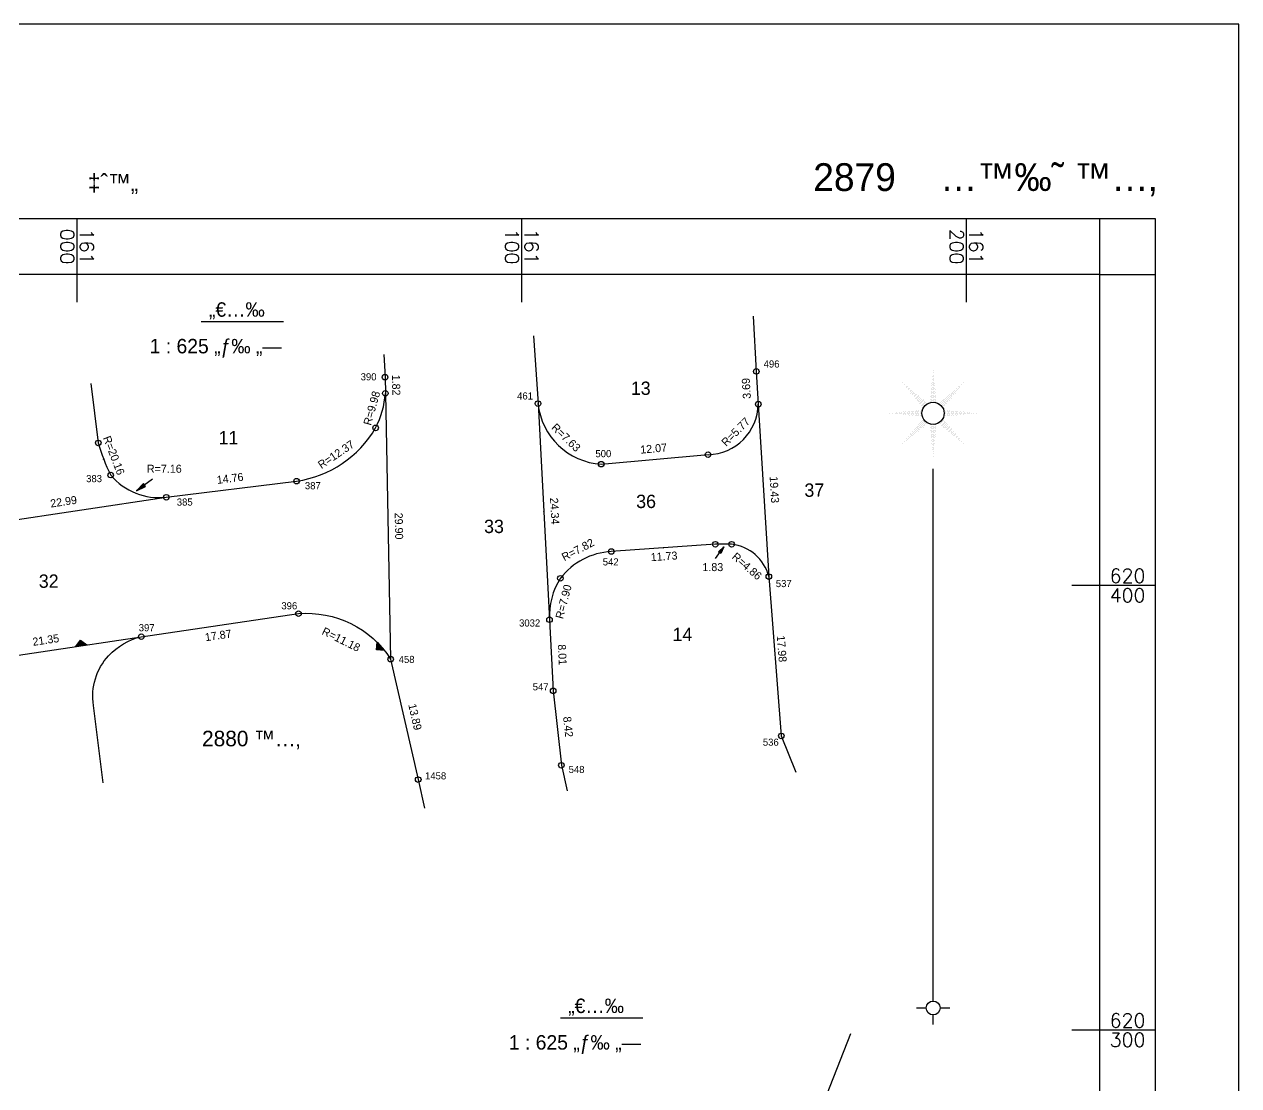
# Model space of a CAD drawing. Extents: x 160399 to 161261, y 619798 to 620526.
# Drawn here: x 160988.1 to 161261.2, y 620287.5 to 620526.2 of the extents above; entities that cross this region are included whole.
import ezdxf
from ezdxf.enums import TextEntityAlignment as Align

# ---------------------------------------------------------------- set-up
doc = ezdxf.new("R2010")
doc.units = 0
doc.header["$LTSCALE"] = 0.375
doc.header["$MEASUREMENT"] = 0
doc.layers.get('0').update_dxf_attribs({"linetype": 'CONTINUOUS'})
for name, color, linetype in [('DRWP002', 2, 'CONTINUOUS'), ('DRWP007', 7, 'CONTINUOUS'), ('DRWS006', 2, 'CONTINUOUS'), ('DRWS010', 2, 'CONTINUOUS'), ('DRWS012', 2, 'CONTINUOUS'), ('DRWT003', 2, 'CONTINUOUS'), ('DRWT004', 2, 'CONTINUOUS'), ('PCLP001', 7, 'CONTINUOUS'), ('PCLP004', 7, 'CONTINUOUS'), ('PCLP007', 7, 'CONTINUOUS'), ('PCLS001', 2, 'CONTINUOUS'), ('PCLS004', 11, 'CONTINUOUS'), ('PCLS007', 4, 'CONTINUOUS'), ('PCLS012', 4, 'CONTINUOUS'), ('SRVS007', 2, 'CONTINUOUS'), ('UD_PCLS008', 11, 'CONTINUOUS')]:
    doc.layers.add(name, color=color, linetype=linetype)
doc.styles.add('B', font='txt', dxfattribs={"height": 2})
doc.styles.add('HEBTXT', font='hebtxt')
doc.styles.add('MD-2010', font='hebtxt.shx', dxfattribs={"height": 2.5})
doc.styles.add('ME-2510', font='txt.shx', dxfattribs={"height": 3.125})

# ---------------------------------------------------------------- blocks, each defined once
blk = doc.blocks.new('PCLS008')
at = {"style": 'HEBTXT', "flags": 1}
blk.add_attdef('CAPTION', text='', height=1.5, dxfattribs=at).set_placement((-0.17, -14.19), align=Align.CENTER)
blk = doc.blocks.new('SRVS007')
blk.add_circle((0, 0), 0.5)
at = {"style": 'HEBTXT'}
blk.add_attdef('NAME', text='', height=1.8, dxfattribs=at).set_placement((-0.01, -3), align=Align.CENTER)
for tag, flags, p in [('KIND', 1, (0, -6.04, 0)), ('HEIGHT', 1, (0, -8, 0)), ('SOURCE-CODE', 9, (0, -9.96, 0)), ('MARK-CODE', 9, (0, -11.92, 0))]:
    blk.add_attdef(tag, text='', height=1.8, dxfattribs=dict(at, flags=flags)).set_placement(p, align=Align.CENTER)
blk = doc.blocks.new('PCLS007')
blk.add_circle((0, 0), 0.00313)
blk = doc.blocks.new('SU93_41L')
for points in [[(-1, 0), (0, 1), (1, 0)], [(-0.76, 0.1), (0, 0.86), (0.76, 0.1)], [(-0.52, 0.2), (0, 0.72), (0.52, 0.2)], [(-0.28, 0.3), (0, 0.58), (0.28, 0.3)], [(-0.03, 0.4), (0, 0.43), (0.03, 0.4)]]:
    blk.add_lwpolyline(points, close=True)
blk = doc.blocks.new('SU93_41R')
for points in [[(1, 0), (0, -1), (-1, 0)], [(0.76, -0.1), (0, -0.86), (-0.76, -0.1)], [(0.52, -0.2), (0, -0.72), (-0.52, -0.2)], [(0.28, -0.3), (0, -0.58), (-0.28, -0.3)], [(0.03, -0.4), (0, -0.43), (-0.03, -0.4)]]:
    blk.add_lwpolyline(points, close=True)
blk = doc.blocks.new('PCLS004')
blk = doc.blocks.new('PCLS010')
blk.add_lwpolyline([(0.75, 0), (5.75, 0), (3.25, 0.5), (3.25, -0.5), (5.75, 0)])
blk.add_solid([(3.25, -0.5), (3.25, 0.5), (5.75, 0)])
blk = doc.blocks.new('SU0_1')
at = {"color": 7, "style": 'HEBTXT'}
blk.add_text('…™‰˜ ™…‚', height=3.28, dxfattribs=at).set_placement((0, 0), align=Align.RIGHT)
blk = doc.blocks.new('*X38')
at = {"color": 0}
for p, q in [((0, 114.78), (0, 114.78)), ((0, 114.3), (0, 114.3)), ((0, 113.82), (0, 113.82)), ((-0.24, 112.39), (-0.24, 112.39)), ((-0.24, 111.92), (-0.24, 111.92)), ((-0.24, 111.44), (-0.24, 111.44)), ((-0.12, 113.59), (-0.12, 113.59)), ((-0.12, 113.11), (-0.12, 113.11)), ((-0.12, 112.63), (-0.12, 112.63)), ((-0.12, 112.16), (-0.12, 112.16)), ((-0.12, 111.68), (-0.12, 111.68)), ((0, 113.35), (0, 113.35)), ((0, 112.87), (0, 112.87)), ((0, 112.39), (0, 112.39)), ((0, 111.92), (0, 111.92)), ((0, 111.44), (0, 111.44)), ((0.12, 113.59), (0.12, 113.59)), ((0.12, 113.11), (0.12, 113.11)), ((0.12, 112.63), (0.12, 112.63)), ((0.12, 112.16), (0.12, 112.16)), ((0.12, 111.68), (0.12, 111.68)), ((0.24, 112.39), (0.24, 112.39)), ((0.24, 111.92), (0.24, 111.92)), ((0.24, 111.44), (0.24, 111.44)), ((-0.48, 110.01), (-0.48, 110.01)), ((-0.48, 109.54), (-0.48, 109.54)), ((-0.36, 111.2), (-0.36, 111.2)), ((-0.36, 110.73), (-0.36, 110.73)), ((-0.36, 110.25), (-0.36, 110.25)), ((-0.36, 109.78), (-0.36, 109.78)), ((-0.36, 109.3), (-0.36, 109.3)), ((-0.24, 110.97), (-0.24, 110.97)), ((-0.24, 110.49), (-0.24, 110.49)), ((-0.24, 110.01), (-0.24, 110.01)), ((-0.24, 109.54), (-0.24, 109.54)), ((-0.12, 111.2), (-0.12, 111.2)), ((-0.12, 110.73), (-0.12, 110.73)), ((-0.12, 110.25), (-0.12, 110.25)), ((-0.12, 109.78), (-0.12, 109.78)), ((-0.12, 109.3), (-0.12, 109.3)), ((0, 110.97), (0, 110.97)), ((0, 110.49), (0, 110.49)), ((0, 110.01), (0, 110.01)), ((0, 109.54), (0, 109.54)), ((0.12, 111.2), (0.12, 111.2)), ((0.12, 110.73), (0.12, 110.73)), ((0.12, 110.25), (0.12, 110.25)), ((0.12, 109.78), (0.12, 109.78)), ((0.12, 109.3), (0.12, 109.3)), ((0.24, 110.97), (0.24, 110.97)), ((0.24, 110.49), (0.24, 110.49)), ((0.24, 110.01), (0.24, 110.01)), ((0.24, 109.54), (0.24, 109.54)), ((0.36, 111.2), (0.36, 111.2)), ((0.36, 110.73), (0.36, 110.73)), ((0.36, 110.25), (0.36, 110.25)), ((0.36, 109.78), (0.36, 109.78)), ((0.36, 109.3), (0.36, 109.3)), ((0.48, 110.01), (0.48, 110.01)), ((0.48, 109.54), (0.48, 109.54)), ((-0.48, 109.06), (-0.48, 109.06)), ((-0.24, 109.06), (-0.24, 109.06)), ((0, 109.06), (0, 109.06)), ((0.24, 109.06), (0.24, 109.06)), ((0.48, 109.06), (0.48, 109.06))]:
    blk.add_line(p, q, dxfattribs=at)
blk = doc.blocks.new('SUNORTHG')
at = {"color": 2}
for p, q in [((0, 1.25), (0, 97)), ((-3, 0), (-1.25, 0)), ((1.25, 0), (3, 0)), ((0, -3), (0, -1.25))]:
    blk.add_line(p, q, dxfattribs=at)
for centre, radius in [((0, 107), 2), ((0, 0), 1.25)]:
    blk.add_circle(centre, radius, dxfattribs=at)
blk.add_blockref('*X38', (0, 0), dxfattribs=at)
for p, rotation in [((75.66, 31.34), 45), ((-75.66, 31.34), 315), ((107, 107), 90), ((-107, 107), 270), ((75.66, 182.66), 135), ((0, 214), 180), ((-75.66, 182.66), 225)]:
    blk.add_blockref('*X38', p, dxfattribs=dict(at, rotation=rotation))

msp = doc.modelspace()

# ---------------------------------------------------------------- hatches: boundary and pattern name
at = {"layer": 'DRWS012'}
h = msp.add_hatch(dxfattribs=at)
h.set_pattern_fill('U', color=256, scale=100, style=0, double=1, pattern_type=0)
h.set_pattern_definition([(0, (0, 0), (0, 100), []), (90, (0, 0), (-100, 6e-15), [])])
h.paths.add_polyline_path([(160417.5, 619857.5), (161242.5, 619857.5), (161242.5, 620482.5), (160417.5, 620482.5)])
h.paths.add_polyline_path([(160436.25, 619876.25), (161223.75, 619876.25), (161223.75, 620463.75), (160436.25, 620463.75)], flags=16)

# ---------------------------------------------------------------- linework, layer by layer
at = {"layer": 'DRWP002'}
for points in [[(160417.5, 619857.5), (161242.5, 619857.5), (161242.5, 620482.5), (160417.5, 620482.5)], [(160430, 619870), (161230, 619870), (161230, 620470), (160430, 620470)]]:
    msp.add_lwpolyline(points, close=True, dxfattribs=at)
at = {"layer": 'DRWP002', "flags": 128}
for points in [[(161230, 620470), (161230, 620482.5)], [(161230, 620470), (161242.5, 620470)]]:
    msp.add_lwpolyline(points, dxfattribs=at)
at = {"layer": 'DRWP007'}
msp.add_lwpolyline([(160398.75, 619813.75), (161261.25, 619813.75), (161261.25, 620526.25), (160398.75, 620526.25)], close=True, dxfattribs=at)
at = {"layer": 'DRWT003', "flags": 128}
for points in [[(161027.94, 620459.39), (161046.45, 620459.39)], [(161108.72, 620302.78), (161127.23, 620302.78)]]:
    msp.add_lwpolyline(points, dxfattribs=at)
at = {"layer": 'PCLP001', "flags": 128}
msp.add_lwpolyline([(160907.15, 620353.65), (160918.59, 620353.01, -0.117078), (160924.51, 620369.49, -0.221373), (160940.99, 620378.17), (160967.07, 620381.79), (160972.23, 620382.17), (161014.45, 620388.51), (161049.81, 620393.69, -0.278568), (161070.53, 620383.45), (161076.73, 620356.37), (161078.11, 620349.97)], format="xyb", dxfattribs=at)
at = {"layer": 'PCLP004'}
for p, q in [((161152.08, 620460.62), (161152.75, 620448.17)), ((161102.69, 620456.21), (161103.67, 620440.93)), ((161068.97, 620451.98), (161069.27, 620446.87)), ((161069.27, 620446.87), (161069.34, 620443.24)), ((161152.75, 620448.17), (161153.2, 620440.81)), ((161003.12, 620445.45), (161004.77, 620432.09)), ((161069.34, 620443.24), (161070.53, 620383.45)), ((161103.67, 620440.93), (161106.26, 620392.32)), ((161153.2, 620440.81), (161155.57, 620402.03)), ((161117.87, 620427.31), (161141.91, 620429.45)), ((161020.07, 620419.87), (161049.37, 620423.49)), ((160974.61, 620413.03), (161020.07, 620419.87)), ((161143.55, 620409.29), (161120.15, 620407.67)), ((161147.21, 620409.29), (161143.55, 620409.29)), ((161155.57, 620402.03), (161158.39, 620366.19)), ((161106.26, 620392.32), (161107.09, 620376.33)), ((161107.09, 620376.33), (161108.93, 620359.59)), ((161158.39, 620366.19), (161161.68, 620358.07)), ((161108.93, 620359.59), (161110.26, 620353.81))]:
    msp.add_line(p, q, dxfattribs=at)
at = {"layer": 'PCLP004', "flags": 128}
for points in [[(161003.73, 620373.05, -0.232518), (161007.11, 620384.23, -0.147243), (161014.45, 620388.51, -1.86963)], [(161005.91, 620355.65), (161003.73, 620373.05, -0.114504)]]:
    msp.add_lwpolyline(points, format="xyb", dxfattribs=at)
at = {"layer": 'PCLP004'}
for centre, radius, start, end in [((161049.44, 620444.66), 19.95, 332.5728, 355.9185), ((161118.85, 620442.54), 15.27, 186.0714, 266.3173), ((161141.66, 620440.98), 11.54, 271.2137, 359.1636), ((161045.8, 620447.98), 24.75, 278.302, 329.6414), ((161043.61, 620442.95), 40.33, 195.6203, 206.6667), ((161018.5, 620434.1), 14.32, 220.2509, 276.3044), ((161146.15, 620399.62), 9.73, 14.3346, 83.7219), ((161121.06, 620392.06), 15.63, 93.3298, 142.1791), ((161122.03, 620393.17), 15.79, 147.5177, 183.0562)]:
    msp.add_arc(centre, radius, start, end, dxfattribs=at)
at = {"layer": 'PCLP007', "flags": 128}
msp.add_lwpolyline([(161153.07, 620245.92), (161173.99, 620299.28)], dxfattribs=at)

# ---------------------------------------------------------------- block references
at = {"layer": 'DRWS006', "xscale": 1.25, "yscale": 1.25, "zscale": 1.25}
msp.add_blockref('SUNORTHG', (161192.52, 620305), dxfattribs=at)
at = {"layer": 'DRWS010'}
ref = msp.add_blockref('SU0_1', (161242.84, 620488.75), dxfattribs=dict(at, xscale=1.905, yscale=1.905, zscale=1.905))
ref.add_attrib('SU_GUS', '2879', dxfattribs={"layer": '0', "color": 7, "height": 6.248, "style": 'B'}).set_placement((161184.15, 620488.75), align=Align.RIGHT)
at = {"layer": 'PCLS001', "xscale": 1.25, "yscale": 1.25, "zscale": 1.25}
for name, p, rotation in [('SU93_41L', (161000.96, 620386.48), 8.540055884857665), ('SU93_41R', (161068.31, 620386.36), 311.9632185539027)]:
    msp.add_blockref(name, p, dxfattribs=dict(at, rotation=rotation))
at = {"layer": 'PCLS004'}
ref = msp.add_blockref('PCLS004', (161039.18, 620363.51), dxfattribs=dict(at, xscale=1.25, yscale=1.25, zscale=1.25, rotation=359.9783268330431))
ref.add_attrib('BLOCK', '2880 ™…‚', dxfattribs={"layer": '0', "height": 3.5, "rotation": 359.9783, "style": 'HEBTXT'}).set_placement((161039.18, 620363.85), align=Align.CENTER)
at = {"layer": 'PCLS007'}
ref = msp.add_blockref('PCLS007', (161069.31, 620445.05, 1000), dxfattribs=dict(at, xscale=1.25, yscale=1.25, zscale=1.25, rotation=271.1364840108131))
ref.add_attrib('FRONT-LEN', '1.82', dxfattribs={"layer": '0', "height": 1.8, "rotation": 271.1365, "style": 'HEBTXT'}).set_placement((161070.87, 620445.08), align=Align.CENTER)
ref = msp.add_blockref('PCLS007', (161152.97, 620444.49, 1000), dxfattribs=dict(at, xscale=1.25, yscale=1.25, zscale=1.25, rotation=93.49767192899778))
ref.add_attrib('FRONT-LEN', '3.69', dxfattribs={"layer": '0', "height": 1.8, "rotation": 93.4977, "style": 'HEBTXT'}).set_placement((161151.41, 620444.4), align=Align.CENTER)
ref = msp.add_blockref('PCLS007', (161129.89, 620428.38), dxfattribs=dict(at, xscale=1.25, yscale=1.25, zscale=1.25, rotation=5.086922422518996))
ref.add_attrib('FRONT-LEN', '12.07', dxfattribs={"layer": '0', "height": 1.8, "rotation": 5.0869, "style": 'HEBTXT'}).set_placement((161129.75, 620429.93), align=Align.CENTER)
ref = msp.add_blockref('PCLS007', (161034.72, 620421.68), dxfattribs=dict(at, xscale=1.25, yscale=1.25, zscale=1.25, rotation=7.043557385654132))
ref.add_attrib('FRONT-LEN', '14.76', dxfattribs={"layer": '0', "height": 1.8, "rotation": 7.0436, "style": 'HEBTXT'}).set_placement((161034.53, 620423.23), align=Align.CENTER)
for p, xscale, yscale, zscale, rotation in [((161017.5, 620424.32), -0.8835933874652255, -0.8823142318287864, 0.8835933874652255, 35.79814775862789), ((161143.29, 620405.69), 0.6439719317422714, -0.5971050986554474, 0.6439719317422714, 54.20662825318135)]:
    msp.add_blockref('PCLS010', p, dxfattribs=dict(at, xscale=xscale, yscale=yscale, zscale=zscale, rotation=rotation))
ref = msp.add_blockref('PCLS007', (161154.38, 620421.42, 1000), dxfattribs=dict(at, xscale=1.25, yscale=1.25, zscale=1.25, rotation=273.4974522211985))
ref.add_attrib('FRONT-LEN', '19.43', dxfattribs={"layer": '0', "height": 1.8, "rotation": 273.4975, "style": 'HEBTXT'}).set_placement((161155.94, 620421.52), align=Align.CENTER)
ref = msp.add_blockref('PCLS007', (160997.34, 620416.45), dxfattribs=dict(at, xscale=1.25, yscale=1.25, zscale=1.25, rotation=8.556439509839873))
ref.add_attrib('FRONT-LEN', '22.99', dxfattribs={"layer": '0', "height": 1.8, "rotation": 8.5564, "style": 'HEBTXT'}).set_placement((160997.11, 620417.99), align=Align.CENTER)
ref = msp.add_blockref('PCLS007', (161104.97, 620416.63), dxfattribs=dict(at, xscale=1.25, yscale=1.25, zscale=1.25, rotation=273.0521740806838))
ref.add_attrib('FRONT-LEN', '24.34', dxfattribs={"layer": '0', "height": 1.8, "rotation": 273.0522, "style": 'HEBTXT'}).set_placement((161106.53, 620416.71), align=Align.CENTER)
ref = msp.add_blockref('PCLS007', (161069.94, 620413.34, 1000), dxfattribs=dict(at, xscale=1.25, yscale=1.25, zscale=1.25, rotation=271.13828357657))
ref.add_attrib('FRONT-LEN', '29.90', dxfattribs={"layer": '0', "height": 1.8, "rotation": 271.1383, "style": 'HEBTXT'}).set_placement((161071.5, 620413.37), align=Align.CENTER)
ref = msp.add_blockref('PCLS007', (161131.85, 620408.48), dxfattribs=dict(at, xscale=1.25, yscale=1.25, zscale=1.25, rotation=3.960799196628646))
ref.add_attrib('FRONT-LEN', '11.73', dxfattribs={"layer": '0', "height": 1.8, "rotation": 3.9608, "style": 'HEBTXT'}).set_placement((161132.08, 620405.69), align=Align.CENTER)
ref = msp.add_blockref('PCLS007', (161145.38, 620409.29), dxfattribs=dict(at, xscale=1.25, yscale=1.25, zscale=1.25, rotation=359.9999999948552))
ref.add_attrib('FRONT-LEN', '1.83', dxfattribs={"layer": '0', "height": 1.8, "style": 'HEBTXT'}).set_placement((161142.98, 620403.26), align=Align.CENTER)
ref = msp.add_blockref('PCLS007', (161032.13, 620391.1), dxfattribs=dict(at, xscale=1.25, yscale=1.25, zscale=1.25, rotation=8.333845176551149))
ref.add_attrib('FRONT-LEN', '17.87', dxfattribs={"layer": '0', "height": 1.8, "rotation": 8.3338, "style": 'HEBTXT'}).set_placement((161031.88, 620387.91), align=Align.CENTER)
ref = msp.add_blockref('PCLS007', (160993.34, 620385.34), dxfattribs=dict(at, xscale=1.25, yscale=1.25, zscale=1.25, rotation=8.540361174383783))
ref.add_attrib('FRONT-LEN', '21.35', dxfattribs={"layer": '0', "height": 1.8, "rotation": 8.5404, "style": 'HEBTXT'}).set_placement((160993.11, 620386.88), align=Align.CENTER)
ref = msp.add_blockref('PCLS007', (161106.68, 620384.33), dxfattribs=dict(at, xscale=1.25, yscale=1.25, zscale=1.25, rotation=272.9645453567003))
ref.add_attrib('FRONT-LEN', '8.01', dxfattribs={"layer": '0', "height": 1.8, "rotation": 272.9645, "style": 'HEBTXT'}).set_placement((161108.24, 620384.41), align=Align.CENTER)
ref = msp.add_blockref('PCLS007', (161156.98, 620384.11), dxfattribs=dict(at, xscale=1.25, yscale=1.25, zscale=1.25, rotation=274.498911800385))
ref.add_attrib('FRONT-LEN', '17.98', dxfattribs={"layer": '0', "height": 1.8, "rotation": 274.4989, "style": 'HEBTXT'}).set_placement((161157.6, 620385.71), align=Align.CENTER)
ref = msp.add_blockref('PCLS007', (161073.63, 620369.91), dxfattribs=dict(at, xscale=1.25, yscale=1.25, zscale=1.25, rotation=282.8955897513255))
ref.add_attrib('FRONT-LEN', '13.89', dxfattribs={"layer": '0', "height": 1.8, "rotation": 282.8956, "style": 'HEBTXT'}).set_placement((161075.15, 620370.26), align=Align.CENTER)
ref = msp.add_blockref('PCLS007', (161108.01, 620367.96), dxfattribs=dict(at, xscale=1.25, yscale=1.25, zscale=1.25, rotation=276.2718876053659))
ref.add_attrib('FRONT-LEN', '8.42', dxfattribs={"layer": '0', "height": 1.8, "rotation": 276.2719, "style": 'HEBTXT'}).set_placement((161109.56, 620368.13), align=Align.CENTER)
at = {"layer": 'PCLS012'}
ref = msp.add_blockref('PCLS007', (161068.64, 620439.24), dxfattribs=dict(at, xscale=1.25, yscale=1.25, zscale=1.25, rotation=74.24644454093976))
ref.add_attrib('FRONT-LEN', 'R=9.98', dxfattribs={"layer": '0', "height": 1.8, "rotation": 74.2464, "style": 'HEBTXT'}).set_placement((161067.14, 620439.67), align=Align.CENTER)
ref = msp.add_blockref('PCLS007', (161108.28, 620431.53), dxfattribs=dict(at, xscale=1.25, yscale=1.25, zscale=1.25, rotation=316.1943643515582))
ref.add_attrib('FRONT-LEN', 'R=7.63', dxfattribs={"layer": '0', "height": 1.8, "rotation": 316.1944, "style": 'HEBTXT'}).set_placement((161109.36, 620432.65), align=Align.CENTER)
ref = msp.add_blockref('PCLS007', (161149.85, 620432.85), dxfattribs=dict(at, xscale=1.25, yscale=1.25, zscale=1.25, rotation=45.18868027333087))
ref.add_attrib('FRONT-LEN', 'R=5.77', dxfattribs={"layer": '0', "height": 1.8, "rotation": 45.1887, "style": 'HEBTXT'}).set_placement((161148.74, 620433.95), align=Align.CENTER)
ref = msp.add_blockref('PCLS007', (161005.99, 620428.4), dxfattribs=dict(at, xscale=1.25, yscale=1.25, zscale=1.25, rotation=291.1421195983428))
ref.add_attrib('FRONT-LEN', 'R=20.16', dxfattribs={"layer": '0', "height": 1.8, "rotation": 291.1421, "style": 'HEBTXT'}).set_placement((161007.45, 620428.96), align=Align.CENTER)
ref = msp.add_blockref('PCLS007', (161059.62, 620427.45), dxfattribs=dict(at, xscale=1.25, yscale=1.25, zscale=1.25, rotation=33.97142760695698))
ref.add_attrib('FRONT-LEN', 'R=12.37', dxfattribs={"layer": '0', "height": 1.8, "rotation": 33.9714, "style": 'HEBTXT'}).set_placement((161058.75, 620428.75), align=Align.CENTER)
ref = msp.add_blockref('PCLS007', (161013.2, 620420.8), dxfattribs=dict(at, xscale=1.25, yscale=1.25, zscale=1.25, rotation=338.2776627510087))
ref.add_attrib('FRONT-LEN', 'R=7.16', dxfattribs={"layer": '0', "height": 1.8, "style": 'HEBTXT'}).set_placement((161019.63, 620425.38), align=Align.CENTER)
ref = msp.add_blockref('PCLS007', (161113.78, 620405.9), dxfattribs=dict(at, xscale=1.25, yscale=1.25, zscale=1.25, rotation=27.75441206309594))
ref.add_attrib('FRONT-LEN', 'R=7.82', dxfattribs={"layer": '0', "height": 1.8, "rotation": 27.7544, "style": 'HEBTXT'}).set_placement((161113.05, 620407.28), align=Align.CENTER)
ref = msp.add_blockref('PCLS007', (161152.52, 620406.96), dxfattribs=dict(at, xscale=1.25, yscale=1.25, zscale=1.25, rotation=319.027585060029))
ref.add_attrib('FRONT-LEN', 'R=4.86', dxfattribs={"layer": '0', "height": 1.8, "rotation": 319.0276, "style": 'HEBTXT'}).set_placement((161150.07, 620403.68), align=Align.CENTER)
ref = msp.add_blockref('PCLS007', (161106.76, 620397.18), dxfattribs=dict(at, xscale=1.25, yscale=1.25, zscale=1.25, rotation=75.28650777303025))
ref.add_attrib('FRONT-LEN', 'R=7.90', dxfattribs={"layer": '0', "height": 1.8, "rotation": 75.2865, "style": 'HEBTXT'}).set_placement((161110.28, 620396.16), align=Align.CENTER)
ref = msp.add_blockref('PCLS007', (161061.6, 620391.45), dxfattribs=dict(at, xscale=1.25, yscale=1.25, zscale=1.25, rotation=333.701690533371))
ref.add_attrib('FRONT-LEN', 'R=11.18', dxfattribs={"layer": '0', "height": 1.8, "rotation": 333.7017, "style": 'HEBTXT'}).set_placement((161059, 620387.08), align=Align.CENTER)
at = {"layer": 'SRVS007'}
ref = msp.add_blockref('SRVS007', (161152.75, 620448.17, 2000), dxfattribs=dict(at, xscale=1.25, yscale=1.25, zscale=1.25))
ref.add_attrib('NAME', '496', dxfattribs={"layer": '0', "height": 1.6, "style": 'HEBTXT'}).set_placement((161156.2, 620449.05), align=Align.CENTER)
ref = msp.add_blockref('SRVS007', (161069.27, 620446.87, 2000), dxfattribs=dict(at, xscale=1.25, yscale=1.25, zscale=1.25))
ref.add_attrib('NAME', '390', dxfattribs={"layer": '0', "height": 1.6, "style": 'HEBTXT'}).set_placement((161065.57, 620446.16), align=Align.CENTER)
at = {"layer": 'SRVS007', "xscale": 1.25, "yscale": 1.25, "zscale": 1.25}
for p in [(161069.34, 620443.24, 2000), (161153.2, 620440.81, 2000), (161067.15, 620435.47, 2000), (161004.77, 620432.09, 2000), (161141.91, 620429.45, 2000), (161143.55, 620409.29, 2000), (161147.21, 620409.29, 2000), (161108.71, 620401.65, 2000)]:
    msp.add_blockref('SRVS007', p, dxfattribs=at)
at = {"layer": 'SRVS007'}
ref = msp.add_blockref('SRVS007', (161103.67, 620440.93, 2000), dxfattribs=dict(at, xscale=1.25, yscale=1.25, zscale=1.25))
ref.add_attrib('NAME', '461', dxfattribs={"layer": '0', "height": 1.6, "style": 'HEBTXT'}).set_placement((161100.75, 620441.85), align=Align.CENTER)
ref = msp.add_blockref('SRVS007', (161117.87, 620427.31, 2000), dxfattribs=dict(at, xscale=1.25, yscale=1.25, zscale=1.25))
ref.add_attrib('NAME', '500', dxfattribs={"layer": '0', "height": 1.6, "style": 'HEBTXT'}).set_placement((161118.36, 620428.88), align=Align.CENTER)
ref = msp.add_blockref('SRVS007', (161007.57, 620424.85, 2000), dxfattribs=dict(at, xscale=1.25, yscale=1.25, zscale=1.25))
ref.add_attrib('NAME', '383', dxfattribs={"layer": '0', "height": 1.6, "style": 'HEBTXT'}).set_placement((161003.83, 620423.26), align=Align.CENTER)
ref = msp.add_blockref('SRVS007', (161049.37, 620423.49, 2000), dxfattribs=dict(at, xscale=1.25, yscale=1.25, zscale=1.25))
ref.add_attrib('NAME', '387', dxfattribs={"layer": '0', "height": 1.6, "style": 'HEBTXT'}).set_placement((161053.03, 620421.67), align=Align.CENTER)
ref = msp.add_blockref('SRVS007', (161020.07, 620419.87, 2000), dxfattribs=dict(at, xscale=1.25, yscale=1.25, zscale=1.25))
ref.add_attrib('NAME', '385', dxfattribs={"layer": '0', "height": 1.6, "style": 'HEBTXT'}).set_placement((161024.22, 620417.99), align=Align.CENTER)
ref = msp.add_blockref('SRVS007', (161120.15, 620407.67, 2000), dxfattribs=dict(at, xscale=1.25, yscale=1.25, zscale=1.25))
ref.add_attrib('NAME', '542', dxfattribs={"layer": '0', "height": 1.6, "style": 'HEBTXT'}).set_placement((161120.01, 620404.53), align=Align.CENTER)
ref = msp.add_blockref('SRVS007', (161155.57, 620402.03, 2000), dxfattribs=dict(at, xscale=1.25, yscale=1.25, zscale=1.25))
ref.add_attrib('NAME', '537', dxfattribs={"layer": '0', "height": 1.6, "style": 'HEBTXT'}).set_placement((161158.93, 620399.66), align=Align.CENTER)
ref = msp.add_blockref('SRVS007', (161049.81, 620393.69, 2000), dxfattribs=dict(at, xscale=1.25, yscale=1.25, zscale=1.25))
ref.add_attrib('NAME', '396', dxfattribs={"layer": '0', "height": 1.6, "style": 'HEBTXT'}).set_placement((161047.74, 620394.66), align=Align.CENTER)
ref = msp.add_blockref('SRVS007', (161106.26, 620392.32, 2000), dxfattribs=dict(at, xscale=1.25, yscale=1.25, zscale=1.25))
ref.add_attrib('NAME', '3032', dxfattribs={"layer": '0', "height": 1.6, "style": 'HEBTXT'}).set_placement((161101.79, 620390.79), align=Align.CENTER)
ref = msp.add_blockref('SRVS007', (161014.45, 620388.51, 2000), dxfattribs=dict(at, xscale=1.25, yscale=1.25, zscale=1.25))
ref.add_attrib('NAME', '397', dxfattribs={"layer": '0', "height": 1.6, "style": 'HEBTXT'}).set_placement((161015.66, 620389.73), align=Align.CENTER)
ref = msp.add_blockref('SRVS007', (161070.53, 620383.45, 2000), dxfattribs=dict(at, xscale=1.25, yscale=1.25, zscale=1.25))
ref.add_attrib('NAME', '458', dxfattribs={"layer": '0', "height": 1.6, "style": 'HEBTXT'}).set_placement((161074.12, 620382.59), align=Align.CENTER)
ref = msp.add_blockref('SRVS007', (161107.09, 620376.33, 2000), dxfattribs=dict(at, xscale=1.25, yscale=1.25, zscale=1.25))
ref.add_attrib('NAME', '547', dxfattribs={"layer": '0', "height": 1.6, "style": 'HEBTXT'}).set_placement((161104.26, 620376.43), align=Align.CENTER)
ref = msp.add_blockref('SRVS007', (161158.39, 620366.19, 2000), dxfattribs=dict(at, xscale=1.25, yscale=1.25, zscale=1.25))
ref.add_attrib('NAME', '536', dxfattribs={"layer": '0', "height": 1.6, "style": 'HEBTXT'}).set_placement((161156.02, 620363.98), align=Align.CENTER)
ref = msp.add_blockref('SRVS007', (161108.93, 620359.59, 2000), dxfattribs=dict(at, xscale=1.25, yscale=1.25, zscale=1.25))
ref.add_attrib('NAME', '548', dxfattribs={"layer": '0', "height": 1.6, "style": 'HEBTXT'}).set_placement((161112.34, 620357.84), align=Align.CENTER)
ref = msp.add_blockref('SRVS007', (161076.73, 620356.37, 2000), dxfattribs=dict(at, xscale=1.25, yscale=1.25, zscale=1.25))
ref.add_attrib('NAME', '1458', dxfattribs={"layer": '0', "height": 1.6, "style": 'HEBTXT'}).set_placement((161080.64, 620356.4), align=Align.CENTER)
at = {"layer": 'UD_PCLS008'}
ref = msp.add_blockref('PCLS008', (161126.77, 620443.51, 26), dxfattribs=dict(at, xscale=1.25, yscale=1.25, zscale=1.25))
ref.add_attrib('PARCEL', '13', dxfattribs={"layer": '0', "height": 3, "style": 'HEBTXT'}).set_placement((161126.77, 620444.39), align=Align.MIDDLE_CENTER)
ref = msp.add_blockref('PCLS008', (161034.05, 620432.39, 22), dxfattribs=dict(at, xscale=1.25, yscale=1.25, zscale=1.25))
ref.add_attrib('PARCEL', '11', dxfattribs={"layer": '0', "height": 3, "style": 'HEBTXT'}).set_placement((161034.05, 620433.26), align=Align.MIDDLE_CENTER)
ref = msp.add_blockref('PCLS008', (161165.81, 620420.59, 74), dxfattribs=dict(at, xscale=1.25, yscale=1.25, zscale=1.25))
ref.add_attrib('PARCEL', '37', dxfattribs={"layer": '0', "height": 3, "style": 'HEBTXT'}).set_placement((161165.81, 620421.47), align=Align.MIDDLE_CENTER)
ref = msp.add_blockref('PCLS008', (161131.58, 620419.1, 72), dxfattribs=dict(at, xscale=1.25, yscale=1.25, zscale=1.25))
ref.add_attrib('PARCEL', '36', dxfattribs={"layer": '0', "height": 3, "style": 'HEBTXT'}).set_placement((161127.97, 620418.94), align=Align.MIDDLE_CENTER)
ref = msp.add_blockref('PCLS008', (161093.77, 620412.44, 66), dxfattribs=dict(at, xscale=1.25, yscale=1.25, zscale=1.25))
ref.add_attrib('PARCEL', '33', dxfattribs={"layer": '0', "height": 3, "style": 'HEBTXT'}).set_placement((161093.77, 620413.32), align=Align.MIDDLE_CENTER)
ref = msp.add_blockref('PCLS008', (160993.63, 620400.12, 64), dxfattribs=dict(at, xscale=1.25, yscale=1.25, zscale=1.25))
ref.add_attrib('PARCEL', '32', dxfattribs={"layer": '0', "height": 3, "style": 'HEBTXT'}).set_placement((160993.63, 620401), align=Align.MIDDLE_CENTER)
ref = msp.add_blockref('PCLS008', (161136.14, 620388.13, 28), dxfattribs=dict(at, xscale=1.25, yscale=1.25, zscale=1.25))
ref.add_attrib('PARCEL', '14', dxfattribs={"layer": '0', "height": 3, "style": 'HEBTXT'}).set_placement((161136.14, 620389.01), align=Align.MIDDLE_CENTER)

# ---------------------------------------------------------------- texts
at = {"layer": 'DRWS010', "color": 2, "style": 'HEBTXT'}
msp.add_text(' ‡ˆ™„', height=3.817, dxfattribs=at).set_placement((161013.78, 620488.75), align=Align.RIGHT)
at = {"layer": 'DRWT003', "style": 'MD-2010'}
for s, p in [('„€…‰', (161029.67, 620460.47)), ('1 : 625 „ƒ‰ „—', (161016.33, 620452.24)), ('„€…‰', (161110.45, 620303.86)), ('1 : 625 „ƒ‰ „—', (161097.11, 620295.63))]:
    msp.add_text(s, height=3.25, dxfattribs=at).set_placement(p)
at = {"layer": 'DRWT004', "style": 'ME-2510'}
for s, p in [('000', (160997.81, 620476.25)), ('161', (161002.19, 620476.25)), ('100', (161097.81, 620476.25)), ('161', (161102.19, 620476.25)), ('200', (161197.81, 620476.25)), ('161', (161202.19, 620476.25))]:
    msp.add_text(s, height=3.125, rotation=270, dxfattribs=at).set_placement(p, align=Align.MIDDLE)
for s, p in [('620', (161236.25, 620402.19)), ('400', (161236.25, 620397.81)), ('620', (161236.25, 620302.19)), ('300', (161236.25, 620297.81))]:
    msp.add_text(s, height=3.125, dxfattribs=at).set_placement(p, align=Align.MIDDLE)

doc.saveas('drawing.dxf')
